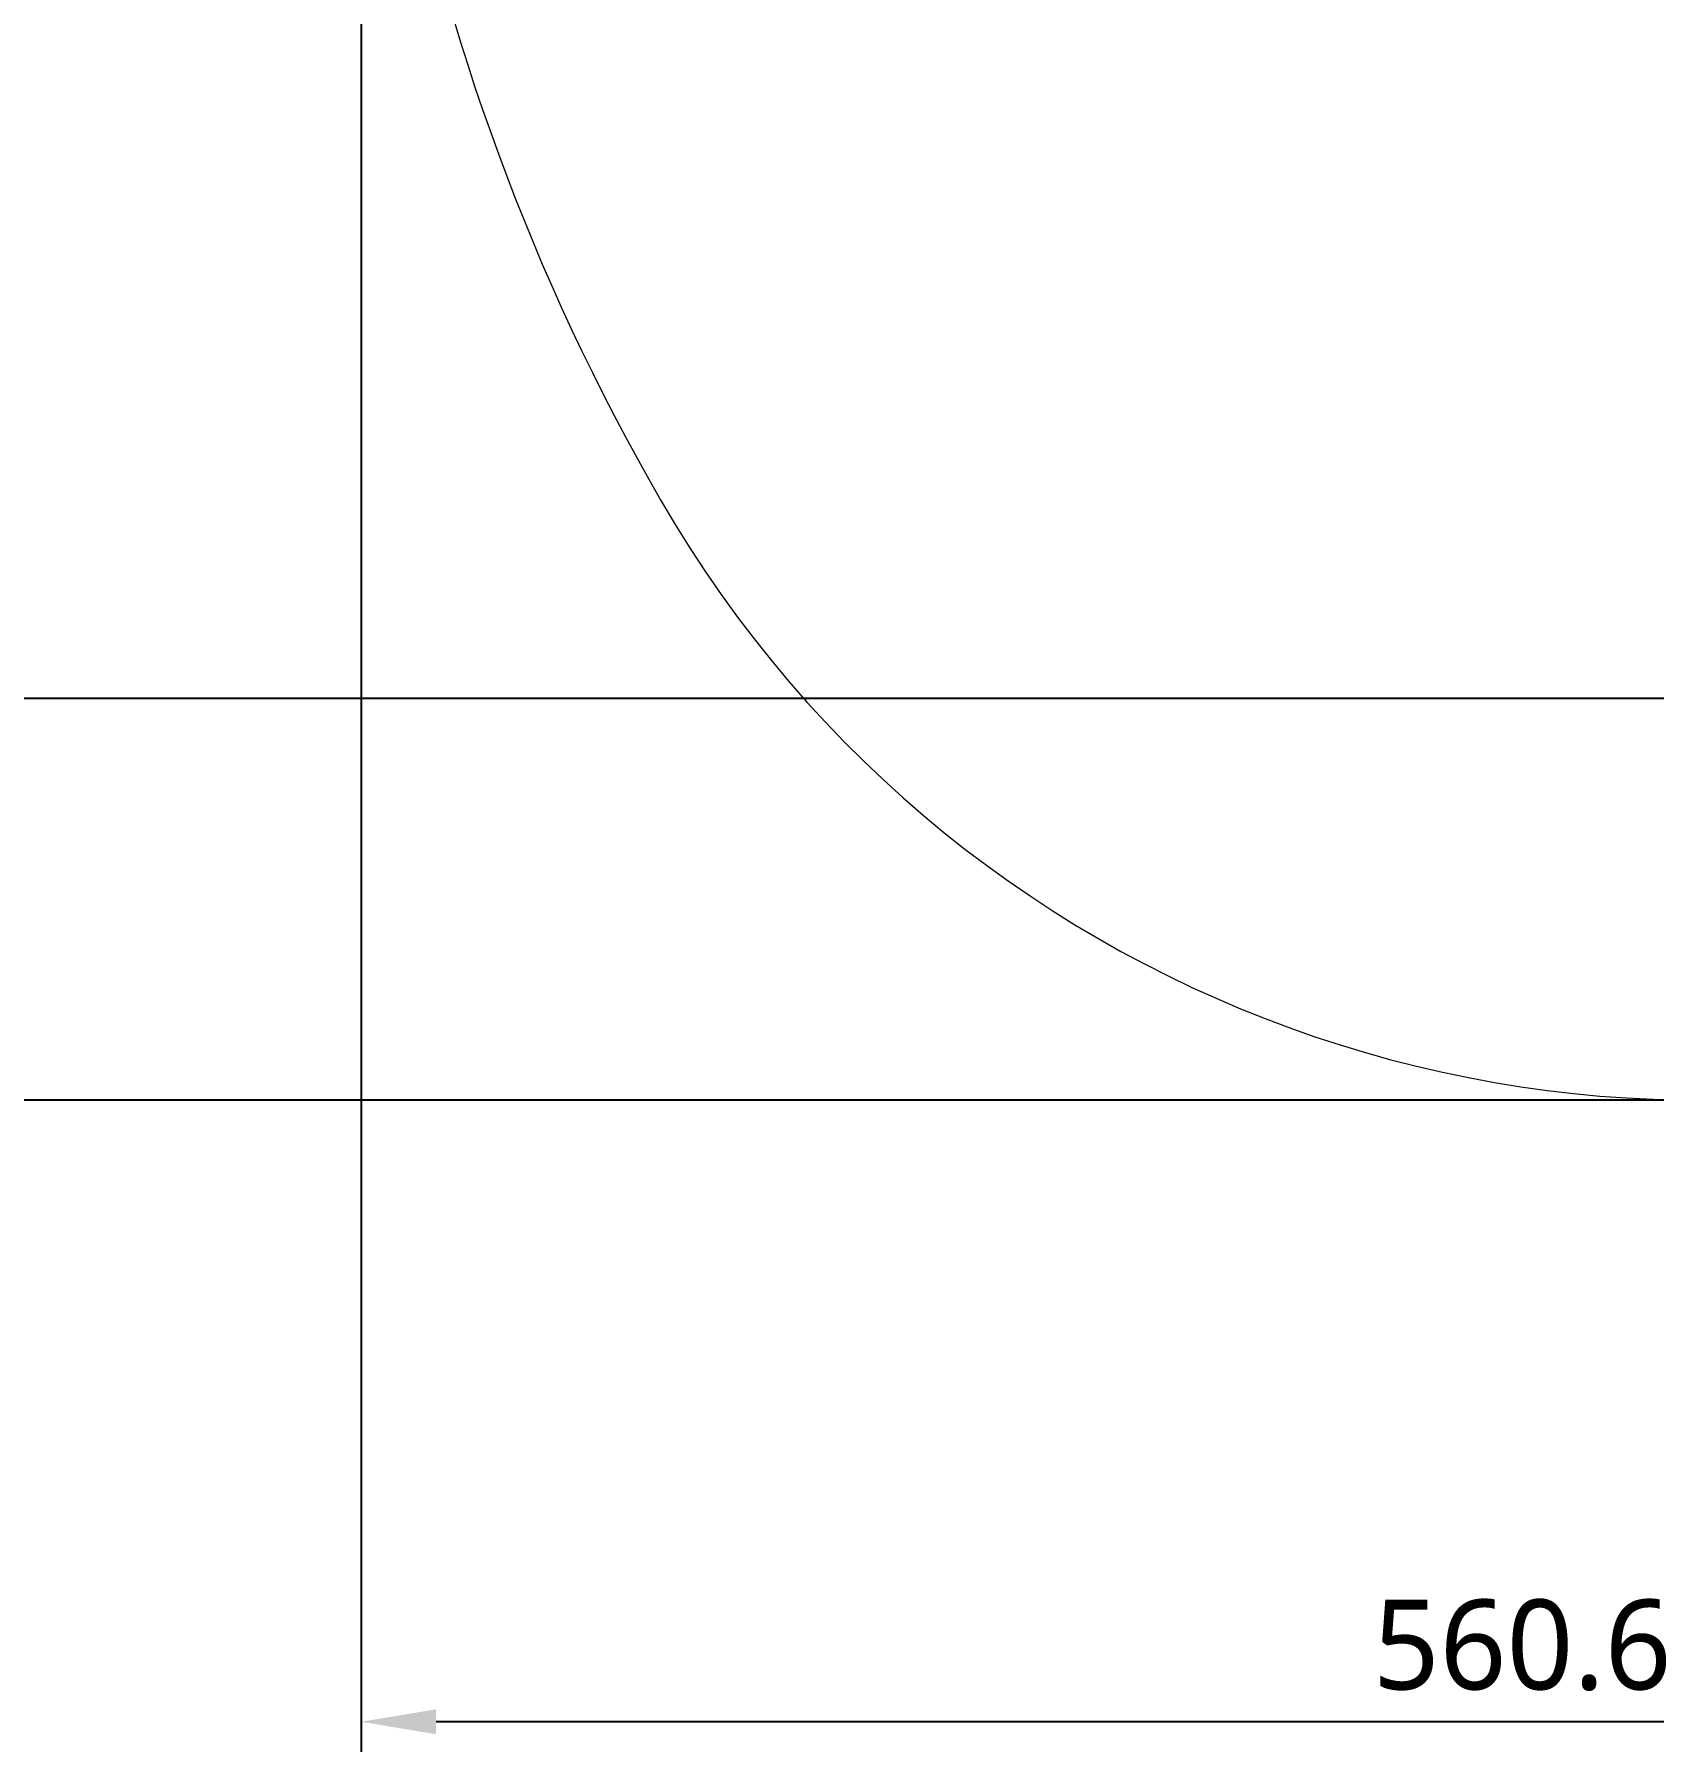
# Model space of a CAD drawing. Header units: millimetres. Extents: x 5828 to 6704, y 123 to 421.
# Drawn here: x 6545.35 to 6572.41, y 301.14 to 329.84 of the extents above; entities that cross this region are included whole.
import ezdxf

# ---------------------------------------------------------------- set-up
doc = ezdxf.new("R2010")
doc.units = ezdxf.units.MM
doc.layers.add('尺寸标注', color=7, linetype='Continuous')
doc.layers.add('运动范围', color=7, linetype='Continuous')
doc.styles.add('微软雅黑', font='msyh.ttc', dxfattribs={"height": 1.5})
doc.dimstyles.new('尺寸标注_1_15比例', dxfattribs={"dimtxt": 1.5, "dimasz": 1.25, "dimexe": 0.5, "dimexo": 0.4, "dimgap": 0.5, "dimtad": 1, "dimdec": 1, "dimlfac": 15, "dimdsep": 46, "dimtxsty": '微软雅黑', "dimcen": 0.09, "dimadec": 0, "dimazin": 0, "dimtp": 0.01, "dimtm": 0.01, "dimtfac": 1, "dimtdec": 1, "dimtofl": 0, "dimtmove": 0, "dimatfit": 3, "dimfxl": 1, "dimtolj": 1, "dimarcsym": 0})

# ---------------------------------------------------------------- blocks, each defined once
blk = doc.blocks.new('*D797')
at = {"layer": 'Defpoints', "color": 0}
for p in [(6541.837, 378.118), (6588.187, 378.118), (6595.12, 318.74)]:
    blk.add_point(p, dxfattribs=at)
at = {"layer": '尺寸标注', "color": 0, "lineweight": -2}
for p, q in [((6587.787, 378.118), (6541.337, 378.118)), ((6541.837, 319.99), (6541.837, 376.868)), ((6594.72, 318.74), (6541.337, 318.74))]:
    blk.add_line(p, q, dxfattribs=at)
at = {"layer": '尺寸标注', "color": 0}
for points in [[(6542.045, 376.868), (6541.629, 376.868), (6541.837, 378.118)], [(6541.629, 319.99), (6542.045, 319.99), (6541.837, 318.74)]]:
    blk.add_solid(points, dxfattribs=at)
at = {"layer": '尺寸标注', "color": 0, "insert": (6540.562, 347.113), "char_height": 1.5, "attachment_point": 5, "rotation": 90, "style": '微软雅黑'}
blk.add_mtext('\\A1;890.7', dxfattribs=at)
blk = doc.blocks.new('*D799')
at = {"layer": 'Defpoints', "color": 0}
for p in [(6550.809, 340.74), (6588.187, 305.934), (6550.809, 301.639)]:
    blk.add_point(p, dxfattribs=at)
at = {"layer": '尺寸标注', "color": 0, "lineweight": -2}
for p, q in [((6550.809, 340.34), (6550.809, 301.139)), ((6588.187, 305.534), (6588.187, 301.139)), ((6586.937, 301.639), (6552.059, 301.639))]:
    blk.add_line(p, q, dxfattribs=at)
at = {"layer": '尺寸标注', "color": 0}
for points in [[(6552.059, 301.848), (6552.059, 301.431), (6550.809, 301.639)], [(6586.937, 301.431), (6586.937, 301.848), (6588.187, 301.639)]]:
    blk.add_solid(points, dxfattribs=at)
at = {"layer": '尺寸标注', "color": 0, "insert": (6570.211, 302.915), "char_height": 1.5, "attachment_point": 5, "style": '微软雅黑'}
blk.add_mtext('\\A1;\\A1;560.6', dxfattribs=at)
blk = doc.blocks.new('*D800')
at = {"layer": 'Defpoints', "color": 0}
for p in [(6541.837, 318.74), (6595.12, 318.74), (6573.175, 312.029)]:
    blk.add_point(p, dxfattribs=at)
at = {"layer": '尺寸标注', "color": 0, "lineweight": -2}
for p, q in [((6594.72, 318.74), (6541.337, 318.74)), ((6541.837, 313.279), (6541.837, 317.49)), ((6572.775, 312.029), (6541.337, 312.029)), ((6541.837, 312.029), (6541.837, 304.07))]:
    blk.add_line(p, q, dxfattribs=at)
at = {"layer": '尺寸标注', "color": 0}
for points in [[(6542.045, 317.49), (6541.629, 317.49), (6541.837, 318.74)], [(6541.629, 313.279), (6542.045, 313.279), (6541.837, 312.029)]]:
    blk.add_solid(points, dxfattribs=at)
at = {"layer": '尺寸标注', "color": 0, "insert": (6540.558, 306.98), "char_height": 1.5, "attachment_point": 5, "rotation": 90, "style": '微软雅黑'}
blk.add_mtext('\\A1;100.7', dxfattribs=at)

msp = doc.modelspace()

# ---------------------------------------------------------------- linework, layer by layer
at = {"layer": '运动范围', "color": 0, "linetype": 'Continuous', "lineweight": 0}
for centre, radius, start, end in [((6588.1866, 340.7401), 37.378, 340.00173, 209.99906), ((6573.1752, 332.0735), 20.0444, 209.99878, 292.58108)]:
    msp.add_arc(centre, radius, start, end, dxfattribs=at)

# ---------------------------------------------------------------- dimensions: what is measured, and where the dimension line sits
at = {"layer": '尺寸标注'}
for base, p1, p2, picture, middle in [((6541.8372, 378.1181), (6595.1201, 318.7401), (6588.1866, 378.1181), '*D797', (6541.8372, 347.1133)), ((6541.8372, 318.7401), (6573.1752, 312.0291), (6595.1201, 318.7401), '*D800', (6541.8372, 306.9804))]:
    dim = msp.add_linear_dim(base=base, p1=p1, p2=p2, angle=90, dimstyle='尺寸标注_1_15比例', dxfattribs=at)
    dim.commit()
    dim.dimension.update_dxf_attribs({"geometry": picture, "text_midpoint": middle, "dimtype": 160})
dim = msp.add_linear_dim(base=(6550.8086, 301.6394), p1=(6588.1866, 305.9336), p2=(6550.8086, 340.7401), text='\\A1;560.6', dimstyle='尺寸标注_1_15比例', override={"dimtxsty": '微软雅黑'}, dxfattribs=at)
dim.commit()
dim.dimension.update_dxf_attribs({"geometry": '*D799', "text_midpoint": (6570.2106, 301.6394), "dimtype": 160})

doc.saveas('drawing.dxf')
